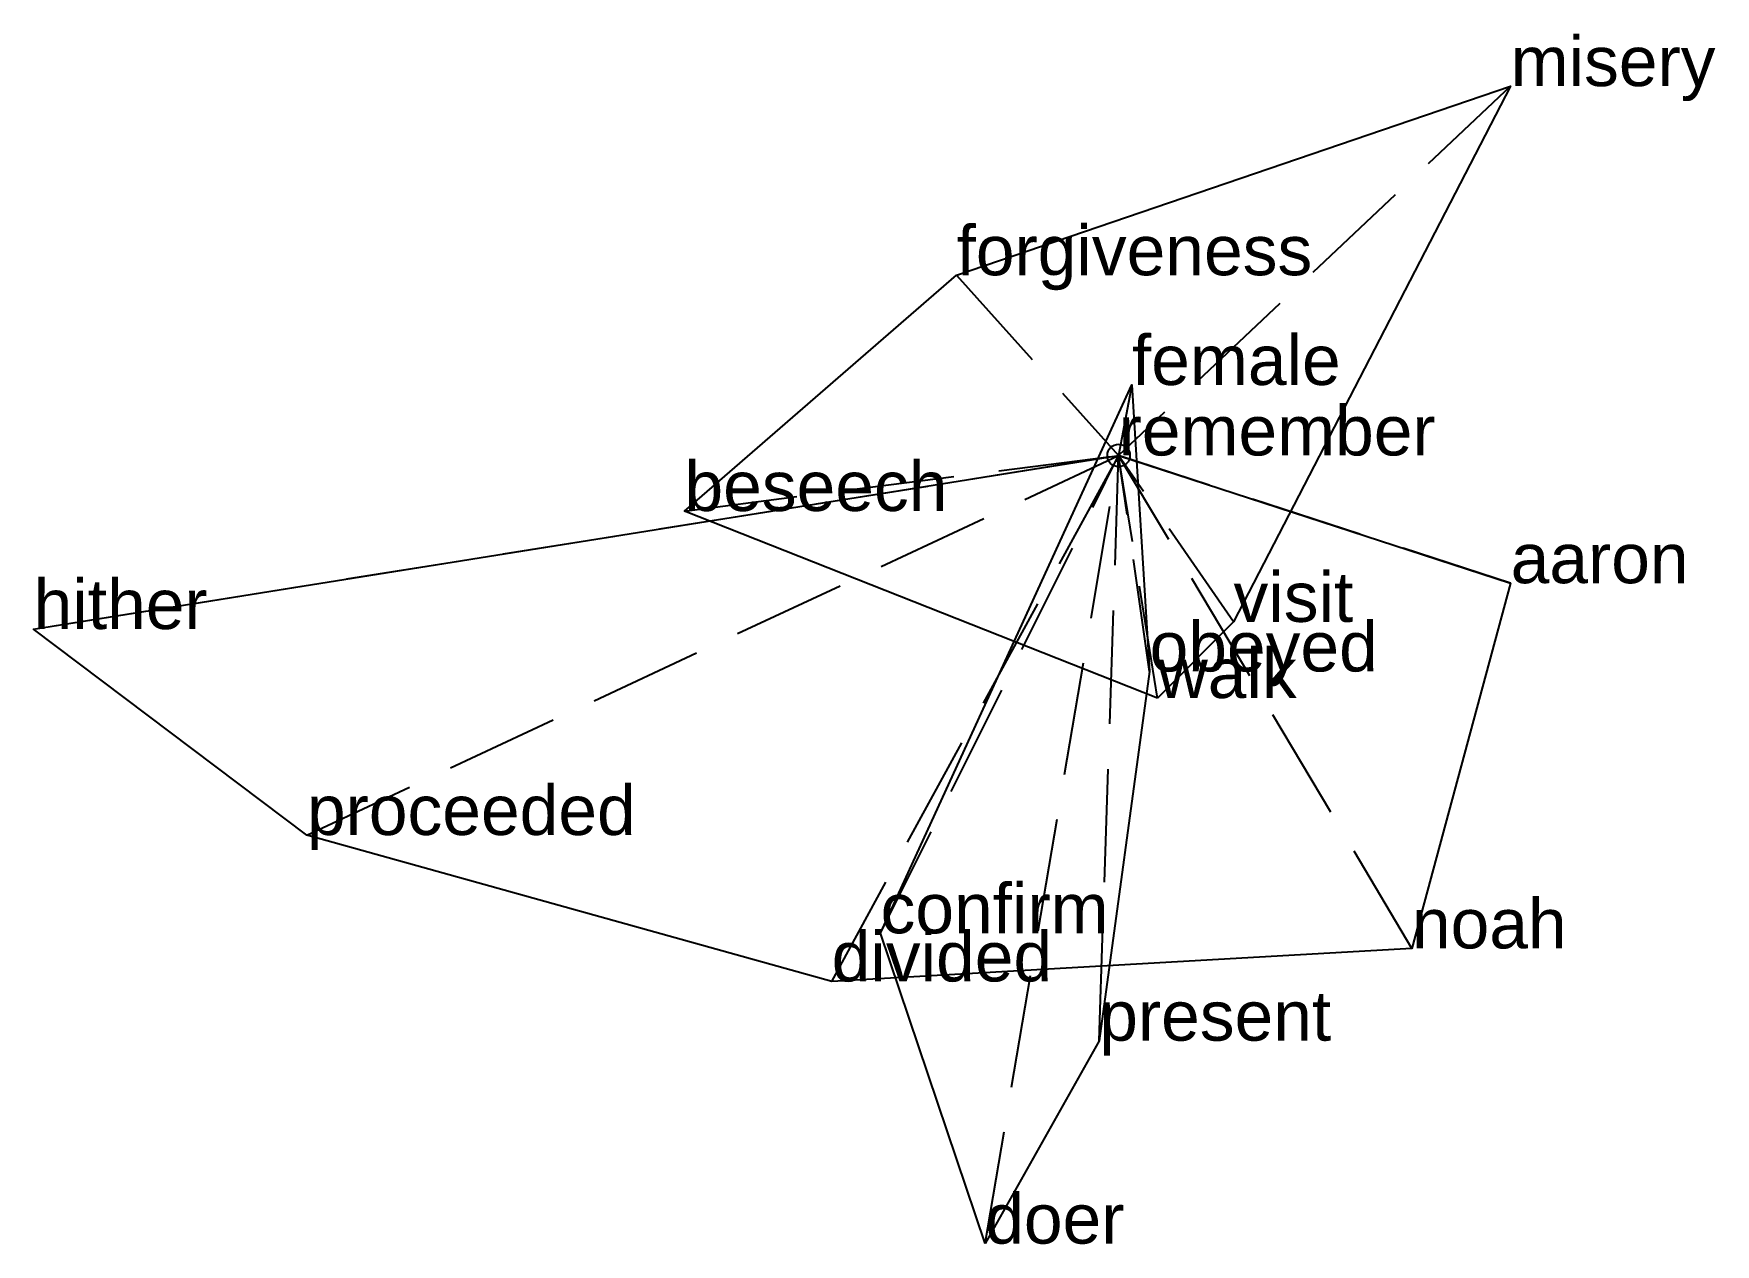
# Model space of a CAD drawing. Extents: x -2.4 to 1.32, y -1.74 to 0.93.
import ezdxf

# ---------------------------------------------------------------- set-up
doc = ezdxf.new("R2010")
doc.units = 0
doc.linetypes.add('DASHED2', pattern=[0.3, 0.25, -0.05])
for name, color, linetype in [('TEXT_nt', 1, 'CONTINUOUS'), ('TEXT_ot', 1, 'CONTINUOUS'), ('TEXT_q', 1, 'CONTINUOUS')]:
    doc.layers.add(name, color=color, linetype=linetype)
doc.styles.get("Standard").update_dxf_attribs({"font": 'arial.ttf'})

# ---------------------------------------------------------------- blocks, each defined once
blk = doc.blocks.new('ot-remember')
at = {"layer": 'LINES_ot', "linetype": 'DASHED2'}
for p in [(0.8658, 0.8153), (-0.3581, 0.3978), (-0.959, -0.1226), (0, 0), (0.0858, -0.5354), (0.2537, -0.3674)]:
    blk.add_line(p, (0, 0), dxfattribs=at)
at = {"layer": 'ORIGIN_ot'}
blk.add_circle((0, 0), 0.025, dxfattribs=at)
at = {"layer": 'TEXT_ot'}
for s, p in [('misery', (0.8658, 0.8153)), ('forgiveness', (-0.3581, 0.3978)), ('remember', (0, 0)), ('beseech', (-0.959, -0.1226)), ('visit', (0.2537, -0.3674)), ('walk', (0.0858, -0.5354))]:
    blk.add_text(s, height=0.11, dxfattribs=at).set_placement(p)
blk = doc.blocks.new('nt-remember')
at = {"layer": 'LINES_nt', "linetype": 'DASHED2'}
for p in [(0.0292, 0.1556), (-0.5259, -1.0548), (-0.2948, -1.7398), (-0.0429, -1.2918), (0, 0), (0.0683, -0.4768)]:
    blk.add_line(p, (0, 0), dxfattribs=at)
at = {"layer": 'ORIGIN_nt'}
blk.add_circle((0, 0), 0.025, dxfattribs=at)
at = {"layer": 'TEXT_nt'}
for s, p in [('female', (0.0292, 0.1556)), ('remember', (0, 0)), ('obeyed', (0.0683, -0.4768)), ('confirm', (-0.5259, -1.0548)), ('present', (-0.0429, -1.2918)), ('doer', (-0.2948, -1.7398))]:
    blk.add_text(s, height=0.11, dxfattribs=at).set_placement(p)
blk = doc.blocks.new('q-remember')
at = {"layer": 'LINES_q', "linetype": 'DASHED2'}
for p in [(-2.3965, -0.3832), (-1.7928, -0.8378), (-0.6338, -1.1611), (0, 0), (0.6477, -1.0881), (0.8658, -0.282)]:
    blk.add_line(p, (0, 0), dxfattribs=at)
at = {"layer": 'ORIGIN_q'}
blk.add_circle((0, 0), 0.025, dxfattribs=at)
at = {"layer": 'TEXT_q'}
for s, p in [('remember', (0, 0)), ('aaron', (0.8658, -0.282)), ('hither', (-2.3965, -0.3832)), ('proceeded', (-1.7928, -0.8378)), ('noah', (0.6477, -1.0881)), ('divided', (-0.6338, -1.1611))]:
    blk.add_text(s, height=0.11, dxfattribs=at).set_placement(p)

msp = doc.modelspace()

# ---------------------------------------------------------------- linework, layer by layer
at = {"layer": 'OUTLINE_nt', "linetype": 'CONTINUOUS'}
msp.add_polyline3d([(-0.2948, -1.7398, 0), (-0.5259, -1.0548, 0), (0.0292, 0.1556, 0), (0.0683, -0.4768, 0), (-0.0429, -1.2918, 0), (-0.2948, -1.7398, 0)], close=True, dxfattribs=at)
at = {"layer": 'OUTLINE_ot', "linetype": 'CONTINUOUS'}
msp.add_polyline3d([(0.0858, -0.5354, 0), (-0.959, -0.1226, 0), (-0.3581, 0.3978, 0), (0.8658, 0.8153, 0), (0.2537, -0.3674, 0), (0.0858, -0.5354, 0)], close=True, dxfattribs=at)
at = {"layer": 'OUTLINE_q', "linetype": 'CONTINUOUS'}
msp.add_polyline3d([(-0.6338, -1.1611, 0), (-1.7928, -0.8378, 0), (-2.3965, -0.3832, 0), (0, 0, 0), (0.8658, -0.282, 0), (0.6477, -1.0881, 0), (-0.6338, -1.1611, 0)], close=True, dxfattribs=at)

# ---------------------------------------------------------------- block references
for name in ['ot-remember', 'nt-remember', 'q-remember']:
    msp.add_blockref(name, (0, 0))

doc.saveas('drawing.dxf')
